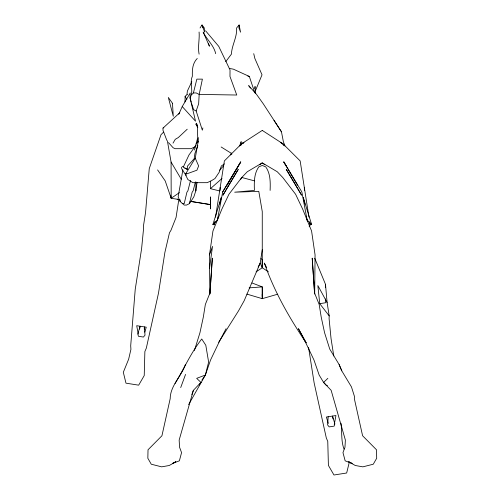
<?xml version="1.0" encoding="UTF-8"?>
<svg xmlns="http://www.w3.org/2000/svg" width="500" height="500" viewBox="0 0 500 500"><rect width="100%" height="100%" fill="white"/><g stroke="black" fill="none" stroke-linecap="round" stroke-linejoin="round"><path stroke-width="0.75" d="M219.462 190.894L210.438 188.675L210.438 181.056M314.688 293.888L315.069 254.931L311.581 231.006L302.706 209.219L295.619 194.294L282.75 177.481L277.231 171.731L262.375 162.931L264.837 164.794M195.925 182.006L195.794 190.9L193.819 196.9L189.45 203.625L186.55 205.062L184.206 205.062L180.094 201.438L178.144 196.9L182.869 169.894M262.294 296.55L262.2 294.438M179.75 112.75L163.025 128.1L162.981 130.25L166.856 140.406M191.206 102.125L190.056 97.844L190.206 92.987L182.231 106.55L195.519 121.2L190.056 97.844C194.112 91.219 189.206 83.219 192.356 76.213C192.181 69.794 192.444 63.319 197.25 58.463M220.144 190.419L220.219 187.3L224.375 160.906L239.106 146.231L243.863 142.356L242.85 143.537M314.731 258.231L325.5 284.344L327.1 302.519L329.206 315.906L329.075 318.481L331.044 338.587L333.775 355.988M224.481 163.894L221.363 165.95L219.119 172.344L214.963 178.556L210.938 181.019L207.05 182.675L192.869 182.675L187.856 179.525L185.344 174.387L195.25 158.212L197.931 142.856L198.231 137.581M209.95 293.888L212.325 258.144L209.956 293.006L205.35 304.462L203.331 317.044L199.938 332.762L194.406 350.562M328.181 416.744L327.631 424.969L329.206 426.894L334.181 426.112L334.856 423.837L332.519 416.062L333.006 418.938M239.106 25L238.912 27.844L240.562 32.175L239.106 25L236.625 27.969C237.244 37.194 231.825 45.075 231.412 54.138L225.769 61.625M180.094 201.438L180.225 199.906M144.244 329.1L144.456 326.912L145.006 335.131L143.431 337.056L138.456 336.281L137.781 334L140.119 326.231L139.631 329.1M240.987 143.169L241.169 141.644L239.569 145.988M197.381 139.088L194.506 149.994M209.475 268.575L212.506 246.412L209.462 254.931L209.844 293.956M254.744 88.625L255.056 86.45L255.438 93.462M209.462 254.931L212.95 231.006L221.825 209.219L228.912 194.294L241.781 177.481L247.3 171.731L262.156 162.931L259.694 164.794M197.069 182.431L195.794 190.9L195.744 189.381M219.6 204.131L221.281 197.488L212.894 224.556L214.356 224.788L214.838 221.725M215.556 217.138L220.219 187.3M262.262 249.737L260.181 263.069L244.219 300.644L238.481 310.931L218.7 342.281M334.25 424.644L335.938 415.531L326.388 417.031L328.263 423.4M212.894 224.556L217.406 220.006L222.694 191.931L240.744 161.912L227.05 185.194M189.45 203.625L192.156 192.2L193.144 190.8L195.394 181.988M202.887 127.931L202.338 130.181L196.169 111L198.644 103.825L199.181 94.412L202.394 79.131L196.85 79.131L193.406 92.944L191.562 94.806M349.325 462.125L346.662 473.006L333.963 475L328.406 465.412L327.762 441.362L326.325 438.019L314.125 382.837L308.581 347.544M188.6 404.675L205.381 375.037L208.625 362.081L205.806 345.262L201.744 338.994C190.944 352.725 184.031 368.725 175.05 383.512M214.356 224.788L215.106 221.838M190.531 180.519L187.906 190.8L186.919 192.2L184.213 203.625L182.175 203.625M217.406 220.006L218.231 217.044M219.569 341.087L210.55 360.019L205.381 375.037L196.675 378.356L200.944 382.388L193.375 390.337L179.156 440.062L179.569 447.287L181.562 452.619L179.375 460.831L172.394 463.481L175.763 461.75M144.794 332.15L146.25 327.194L136.7 325.694L138.25 334.05M191.831 394.606L193.375 390.337M180.7 387.569L185.556 374.419M197.862 145.669L194.944 153.363L194.163 158.744L187.338 166.287L187.338 169.275M255.369 90.913L262.025 74.812L254.856 58.463L253.731 53.669M185.419 364.525C181.5 376.356 170.256 385.588 170.194 398.663L161.938 435.756L148.025 449.794L147.838 458.263L151.263 464.219L161.669 466.85L169.262 465.494L175.8 461.8M240.987 145.194L241.6 143.806L262.2 130.456M178.781 114.275L182.231 106.55M183.4 166.869L188.944 155.019L196.15 145M230.613 154.938L231.519 153M191.794 81.737L187.369 91.069L186.994 94.35L187.369 94.35L185.119 96.319L184.975 101.944M309.156 226.794L310.175 224.788L309.812 222.494M258.169 267.013L260.181 263.069L262.262 267.744L268.419 271.85M219.587 341.056L226.081 328.681M173.019 143.138L175.275 139.3L178.269 137.587L187.237 129.206M240.744 161.912L222.694 191.931M240.575 179.488L241.781 177.481L254.412 180.856M200.05 27.969L202.025 25L204.244 27.844L204.688 32.175L202.025 25L203.044 27.925M199.225 384.931L200.944 382.388M201.887 380.1L205.381 375.037M240.162 145.619L241.6 143.806L243.863 142.356M186.356 173.244L185.344 174.387L186.194 175.413M219.644 170.206L223.775 165.562M163.506 132.194L161 134.719L149.256 168.612L145.538 212.681L143.431 226.069L143.562 228.644L141.594 248.75L135.225 289.344L130.7 345.731L130.931 349.338L128.637 359.231L123.312 372.294L125.975 383.169L138.675 385.163L144.231 375.575L144.875 351.525L146.312 348.181L158.519 293.006L164.887 252.406L169.488 232.712L170.931 230.387L176.062 217.475L178.831 199.481L171.188 198.281L165.219 180.938L157.6 169.925M196.119 143.281L198.181 141.325M327.856 378.356L323.587 382.388L326.138 385.163L327.463 385.731M163.025 128.1L163.775 127.4M210.438 188.675L222.037 178.444M170.669 195.287L171.188 198.281L179.406 192.638M256.112 271.85L262.262 267.744L262.262 211.581L258.788 191.325L234.7 192.194L254.412 190.419C254.131 182.456 253.956 173.694 258.788 166.881L262.262 165.45L265.744 166.881C270.569 173.694 270.4 182.456 270.119 190.419M195.613 146.556L191.038 148.688L175.119 148.688L173.119 147.756L168.5 142.594M277.75 294.181L262.262 298.663L246.863 294.1M196.169 111L193.637 109.688L191.588 103.55M304.931 204.131L303.25 197.488L311.637 224.556L310.175 224.788L309.425 221.838M327.1 302.519L317.856 285.544L319.738 303.675L325.525 302.762L325.519 298.925M249.15 287.887L262.325 286.869L262.262 298.663L262.2 286.869L252.044 282.981M193.406 92.944L196.194 92.944L199.181 94.412L236.756 95.025L229.975 76.456L230.025 69.919L218.738 46.344L205.575 30.787M186.831 169.275L184.925 168.106L187.425 169.275M179.456 199.594L177.194 199.225L179.5 199.6M190.037 201.3L210.438 204.6L190.281 201.35M229.269 68.419L233.356 69.15L249.344 76.456L254.812 92.881M247.825 76.081L249.344 76.456M348.769 461.75L352.137 463.481L345.156 460.831L342.969 452.619L344.963 447.287L345.375 440.062L331.156 390.337L323.587 382.388L319.15 375.037L313.981 360.019L304.962 341.087L298.444 328.681L306.244 342.856L304.962 341.087M348.725 461.8L355.262 465.494L362.863 466.85L373.269 464.219L376.688 458.263L376.5 449.794L362.594 435.756L354.338 398.663L354.438 396.381L351.463 386.919L341.788 370.838L339.113 364.525L329.762 349.125L324.588 332.762L321.2 317.044L319.181 304.462L314.575 293.006L312.206 258.144L314.581 293.888M182.175 166.425L185.675 168.562M221.144 146.981L230.831 153.012L231.838 154.194M281.681 143.537L280.663 142.356L282.931 143.806L284.369 145.619M262.331 130.456L282.931 143.806L283.544 145.194M260.925 258.581L262.156 259.513L262.262 267.744M280.663 142.356L285.419 146.231L300.156 160.906L308.975 217.138M311.637 224.556L307.125 220.006L306.3 217.044M196.794 124.956L195.806 123.912L197.781 127.5L196.488 123.188L197.319 126.469L197.931 142.856M319.738 303.675L329.206 315.906M250.5 88.125L248.669 85.612L256.438 94.256L263.312 103.869L281.456 131.794L283.363 141.644L284.962 145.988M274.006 120.35L281.456 131.794M297.481 185.194L283.788 161.912L301.837 191.931L307.425 221.537M283.788 161.912L286.444 166.363M167.369 140.8L171.081 162.05L181.269 179.256M304.938 341.056C288.594 316.562 274.075 290.994 264.35 263.069L266.694 267.669M185.119 96.319L186.856 99.537M195.25 158.212L198.637 165.95L196.919 170.206L185.344 174.387L181.806 168.956L181.419 167.244M339.113 364.525L341.788 370.838M215.675 53.669C213.881 45.188 206.731 39.719 203.169 32.025L209.412 46.194L208.394 43.269M344 449.069C340.913 440.75 342.156 431.925 341.019 423.275M304.312 187.3L304.387 190.419M171.081 162.05L171.188 198.281M325.5 284.344L325.506 287.413M199.081 32.025C199.731 39.431 197.619 46.788 199.106 54.138M210.438 197.031L210.375 208.825L210.438 197.031M223.837 193.538L222.969 195.2L238.25 169.387L223.837 193.538M172.481 103.287L168.325 97.463L173.281 116.269L172.481 103.287M300.694 193.538L286.275 169.387L301.562 195.2L300.694 193.538"/></g></svg>
